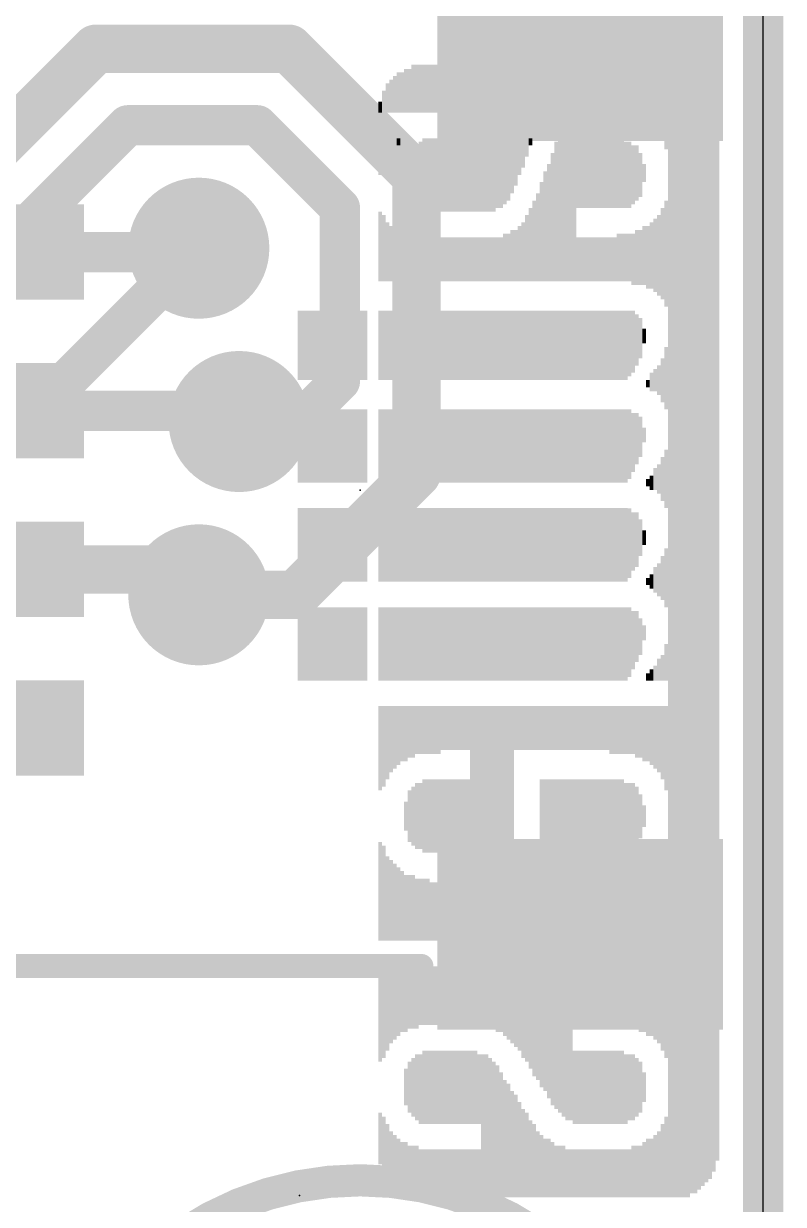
# Model space of a CAD drawing. Extents: x -0.1 to 25.5, y -0.1 to 17.9.
# Drawn here: x 20.74 to 25.53, y 4.39 to 11.83 of the extents above; entities that cross this region are included whole.
import ezdxf

# ---------------------------------------------------------------- set-up
doc = ezdxf.new("R2010")
doc.units = 0
for name, color, linetype in [('1', 12, 'CONTINUOUS'), ('16', 5, 'CONTINUOUS'), ('18', 110, 'CONTINUOUS'), ('20', 53, 'CONTINUOUS'), ('21', 40, 'CONTINUOUS'), ('22', 6, 'CONTINUOUS'), ('23', 40, 'CONTINUOUS'), ('24', 6, 'CONTINUOUS')]:
    doc.layers.add(name, color=color, linetype=linetype)

# ---------------------------------------------------------------- blocks, each defined once
blk = doc.blocks.new('RECT')
blk.add_solid([(-0.5, -0.5), (0.5, -0.5), (-0.5, 0.5), (0.5, 0.5)])
blk = doc.blocks.new('ROUNDV')
at = {"const_width": 0.5}
blk.add_lwpolyline([(0, -0.25, 1), (0, 0.25, 1), (0, -0.25)], format="xyb", dxfattribs=at)

msp = doc.modelspace()

# ---------------------------------------------------------------- linework, layer by layer
at = {"layer": '1'}
for points, const_width in [([(25.4, 17.78), (25.4, 0)], 0.254), ([(20.346, 10.39), (21.82, 10.39)], 0.254), ([(21.82, 10.39), (21.844, 10.414)], 0.254), ([(20.346, 9.39), (22.0298, 9.39)], 0.254), ([(22.0298, 9.39), (22.098, 9.3218)], 0.254), ([(21.6836, 8.39), (20.346, 8.39)], 0.3048), ([(21.844, 8.2296), (21.6836, 8.39)], 0.3048)]:
    msp.add_lwpolyline(points, dxfattribs=dict(at, const_width=const_width))
for points, const_width in [([(21.7751, 10.4349, 1), (21.8649, 10.3451)], 0.127), ([(21.8889, 10.3691, 1), (21.7991, 10.4589)], 0.127), ([(21.82, 10.3265, 1), (21.82, 10.4535)], 0.127), ([(22.0747, 9.4349, 1), (21.9849, 9.3451)], 0.127), ([(22.0298, 9.3265, 1), (22.0298, 9.4535)], 0.127), ([(22.0531, 9.2769, 1), (22.1429, 9.3667)], 0.127), ([(21.7375, 8.4439, 1), (21.6297, 8.3361)], 0.1524), ([(21.6836, 8.3138, 1), (21.6836, 8.4662)], 0.1524), ([(21.7901, 8.1757, 1), (21.8979, 8.2835)], 0.1524)]:
    msp.add_lwpolyline(points, format="xyb", dxfattribs=dict(at, const_width=const_width))
at = {"layer": '16'}
for points, const_width in [([(25.4, 17.78), (25.4, 0)], 0.254), ([(20.0405, 10.5156), (21.1962, 11.6713)], 0.3048), ([(21.1962, 11.6713), (22.4122, 11.6713)], 0.3048), ([(22.4122, 11.6713), (23.2156, 10.8679)], 0.3048), ([(20.2404, 10.033), (21.3961, 11.1887)], 0.254), ([(22.2123, 11.1887), (21.3961, 11.1887)], 0.254), ([(22.733, 10.668), (22.2123, 11.1887)], 0.254), ([(23.2156, 10.8679), (23.2156, 8.9916)], 0.3048), ([(22.733, 9.5758), (22.733, 10.668)], 0.254), ([(21.844, 10.414), (20.955, 9.525)], 0.254), ([(22.733, 9.5758), (22.479, 9.3218)], 0.254), ([(20.955, 9.525), (10.0965, 9.525)], 0.254), ([(22.098, 9.3218), (22.479, 9.3218)], 0.254), ([(23.2156, 8.9916), (22.4536, 8.2296)], 0.3048), ([(22.4536, 8.2296), (21.844, 8.2296)], 0.3048)]:
    msp.add_lwpolyline(points, dxfattribs=dict(at, const_width=const_width))
for points, const_width in [([(21.1962, 11.7475, 1), (21.1962, 11.5951)], 0.1524), ([(21.2501, 11.6174, 1), (21.1423, 11.7252)], 0.1524), ([(22.4661, 11.7252, 1), (22.3583, 11.6174)], 0.1524), ([(22.4122, 11.5951, 1), (22.4122, 11.7475)], 0.1524), ([(21.3961, 11.2522, 1), (21.3961, 11.1252)], 0.127), ([(21.441, 11.1438, 1), (21.3512, 11.2336)], 0.127), ([(22.2572, 11.2336, 1), (22.1674, 11.1438)], 0.127), ([(22.2123, 11.1252, 1), (22.2123, 11.2522)], 0.127), ([(23.2918, 10.8679, 1), (23.1394, 10.8679)], 0.1524), ([(23.1617, 10.814, 1), (23.2695, 10.9218)], 0.1524), ([(22.7965, 10.668, 1), (22.6695, 10.668)], 0.127), ([(22.6881, 10.6231, 1), (22.7779, 10.7129)], 0.127), ([(21.8889, 10.3691, 1), (21.7991, 10.4589)], 0.127), ([(22.7779, 9.5309, 1), (22.6881, 9.6207)], 0.127), ([(20.9101, 9.5699, 1), (20.9999, 9.4801)], 0.127), ([(20.955, 9.4615, 1), (20.955, 9.5885)], 0.127), ([(22.6695, 9.5758, 1), (22.7965, 9.5758)], 0.127), ([(22.098, 9.3853, 1), (22.098, 9.2583)], 0.127), ([(22.4341, 9.3667, 1), (22.5239, 9.2769)], 0.127), ([(22.479, 9.2583, 1), (22.479, 9.3853)], 0.127), ([(23.2695, 8.9377, 1), (23.1617, 9.0455)], 0.1524), ([(23.1394, 8.9916, 1), (23.2918, 8.9916)], 0.1524), ([(21.844, 8.3058, 1), (21.844, 8.1534)], 0.1524), ([(22.3997, 8.2835, 1), (22.5075, 8.1757)], 0.1524), ([(22.4536, 8.1534, 1), (22.4536, 8.3058)], 0.1524)]:
    msp.add_lwpolyline(points, format="xyb", dxfattribs=dict(at, const_width=const_width))
at = {"layer": '20'}
msp.add_line((25.4, 2.54), (25.4, 15.24), dxfattribs=at)
at = {"layer": '21', "const_width": 0.1524}
for points in [[(24.946, 6.79), (24.946, 10.99)], [(23.246, 5.89), (20.646, 5.89)]]:
    msp.add_lwpolyline(points, dxfattribs=at)
at = {"layer": '21'}
for points, const_width in [([(24.9841, 10.99, 1), (24.9079, 10.99)], 0.0762), ([(24.9079, 6.79, 1), (24.9841, 6.79)], 0.0762), ([(23.246, 5.8519, 1), (23.246, 5.9281)], 0.0762), ([(22.86, 0.54, 1), (22.86, 4.54, 1), (22.86, 0.54)], 0.2032)]:
    msp.add_lwpolyline(points, format="xyb", dxfattribs=dict(at, const_width=const_width))
at = {"layer": '23'}
msp.add_point((22.86, 8.89), dxfattribs=at)
at = {"layer": '24'}
msp.add_point((22.479, 4.445), dxfattribs=at)

# ---------------------------------------------------------------- block references
at = {"layer": '1', "rotation": 180}
for p, xscale, yscale in [((24.246, 11.69), 1.8, 1.2), ((20.346, 10.39), 1.55, 0.6), ((20.346, 9.39), 1.55, 0.6), ((20.346, 8.39), 1.55, 0.6), ((20.346, 7.39), 1.55, 0.6), ((24.246, 6.09), 1.8, 1.2)]:
    msp.add_blockref('RECT', p, dxfattribs=dict(at, xscale=xscale, yscale=yscale))
at = {"layer": '18', "xscale": 0.889, "yscale": 0.889}
for p in [(21.844, 10.414), (21.844, 10.414), (22.098, 9.3218), (22.098, 9.3218), (21.844, 8.2296), (21.844, 8.2296)]:
    msp.add_blockref('ROUNDV', p, dxfattribs=at)
at = {"layer": '22', "rotation": 90}
for p, xscale, yscale in [((23.1487, 11.4059), 0.2769, 0.0231), ((23.1718, 11.4059), 0.2769, 0.0231), ((23.1949, 11.4186), 0.3023, 0.0231), ((23.218, 11.4186), 0.3023, 0.0231), ((23.241, 11.4186), 0.3023, 0.0229), ((23.264, 11.4186), 0.3023, 0.0231), ((23.2871, 11.4186), 0.3023, 0.0231), ((23.3102, 11.4186), 0.3023, 0.0231), ((23.3333, 11.4186), 0.3023, 0.0231), ((23.3564, 11.4186), 0.3023, 0.0231), ((23.3796, 11.4186), 0.3023, 0.0231), ((23.4027, 11.4186), 0.3023, 0.0231), ((23.4258, 11.4186), 0.3023, 0.0231), ((23.4489, 11.4186), 0.3023, 0.0231), ((23.472, 11.4186), 0.3023, 0.0231), ((23.495, 11.4186), 0.3023, 0.0229), ((23.518, 11.4186), 0.3023, 0.0231), ((23.5411, 11.4186), 0.3023, 0.0231), ((23.5642, 11.4186), 0.3023, 0.0231), ((23.5873, 11.4186), 0.3023, 0.0231), ((23.6104, 11.4186), 0.3023, 0.0231), ((23.6336, 11.4186), 0.3023, 0.0231), ((23.6567, 11.4186), 0.3023, 0.0231), ((23.6798, 11.4186), 0.3023, 0.0231), ((23.7029, 11.4186), 0.3023, 0.0231), ((23.726, 11.4186), 0.3023, 0.0231), ((23.749, 11.4186), 0.3023, 0.0229), ((23.772, 11.4186), 0.3023, 0.0231), ((23.7951, 11.4186), 0.3023, 0.0231), ((23.8182, 11.4186), 0.3023, 0.0231), ((23.8413, 11.4186), 0.3023, 0.0231), ((23.8644, 11.4186), 0.3023, 0.0231), ((23.8876, 11.4186), 0.3023, 0.0231), ((23.9107, 11.4186), 0.3023, 0.0231), ((23.9338, 11.4186), 0.3023, 0.0231), ((23.9569, 11.4186), 0.3023, 0.0231), ((23.98, 11.4186), 0.3023, 0.0231), ((24.003, 11.4186), 0.3023, 0.0229), ((24.026, 11.4186), 0.3023, 0.0231), ((24.0491, 11.4186), 0.3023, 0.0231), ((24.0722, 11.4186), 0.3023, 0.0231), ((24.0953, 11.4186), 0.3023, 0.0231), ((24.1184, 11.4186), 0.3023, 0.0231), ((24.1416, 11.4186), 0.3023, 0.0231), ((24.1647, 11.4186), 0.3023, 0.0231), ((24.1878, 11.4186), 0.3023, 0.0231), ((24.2109, 11.4186), 0.3023, 0.0231), ((24.234, 11.4186), 0.3023, 0.0231), ((24.257, 11.4186), 0.3023, 0.0229), ((24.28, 11.4186), 0.3023, 0.0231), ((24.3031, 11.4186), 0.3023, 0.0231), ((24.3262, 11.4186), 0.3023, 0.0231), ((24.3493, 11.4186), 0.3023, 0.0231), ((24.3724, 11.4186), 0.3023, 0.0231), ((24.3956, 11.4186), 0.3023, 0.0231), ((24.4187, 11.4186), 0.3023, 0.0231), ((24.4418, 11.4186), 0.3023, 0.0231), ((24.4649, 11.4186), 0.3023, 0.0231), ((24.488, 11.4186), 0.3023, 0.0231), ((24.511, 11.4186), 0.3023, 0.0229), ((24.534, 11.4186), 0.3023, 0.0231), ((24.5571, 11.4071), 0.3251, 0.0231), ((24.5802, 11.4071), 0.3251, 0.0231), ((24.6033, 11.4071), 0.3251, 0.0231), ((24.6264, 11.3957), 0.348, 0.0231), ((24.6496, 11.3957), 0.348, 0.0231), ((24.6727, 11.3843), 0.3708, 0.0231), ((24.6958, 11.3843), 0.3708, 0.0231), ((24.7189, 11.3728), 0.3937, 0.0231), ((24.742, 11.35), 0.4394, 0.0231), ((24.765, 11.3386), 0.4623, 0.0229), ((24.788, 11.303), 0.5334, 0.0231), ((24.8111, 8.81), 5.5194, 0.0231), ((24.8342, 8.81), 5.5194, 0.0231), ((24.8573, 8.81), 5.5194, 0.0231), ((24.8804, 8.81), 5.5194, 0.0231), ((24.9036, 8.81), 5.5194, 0.0231), ((24.9267, 8.7973), 5.494, 0.0231), ((24.9498, 8.7973), 5.494, 0.0231), ((23.0562, 11.3716), 0.2083, 0.0231), ((23.0793, 11.383), 0.2311, 0.0231), ((23.1024, 11.3944), 0.254, 0.0231), ((23.1256, 11.3944), 0.254, 0.0231), ((24.9729, 8.7859), 5.4712, 0.0231), ((24.996, 8.7859), 5.4712, 0.0231), ((25.019, 8.7744), 5.4483, 0.0229), ((25.042, 8.763), 5.4254, 0.0231), ((23.01, 11.3373), 0.1397, 0.0231), ((23.0331, 11.3602), 0.1854, 0.0231), ((25.0651, 8.7516), 5.4026, 0.0231), ((25.0882, 8.7287), 5.3569, 0.0231), ((22.987, 11.303), 0.0711, 0.0229), ((25.1113, 8.6944), 5.2883, 0.0231), ((22.987, 10.9919), 0.2311, 0.0229), ((23.01, 11.0033), 0.2083, 0.0231), ((23.0331, 11.0261), 0.1626, 0.0231), ((23.0562, 11.049), 0.1168, 0.0231), ((23.0793, 11.0604), 0.094, 0.0231), ((23.1024, 11.0846), 0.0457, 0.0231), ((23.264, 10.8763), 0.4623, 0.0231), ((23.2871, 10.8763), 0.4623, 0.0231), ((23.3102, 10.8763), 0.4623, 0.0231), ((23.3333, 10.8763), 0.4623, 0.0231), ((23.3564, 10.8763), 0.4623, 0.0231), ((23.3796, 10.8763), 0.4623, 0.0231), ((23.4027, 10.8763), 0.4623, 0.0231), ((23.4258, 10.8763), 0.4623, 0.0231), ((23.4489, 10.8763), 0.4623, 0.0231), ((23.472, 10.8763), 0.4623, 0.0231), ((23.495, 10.8763), 0.4623, 0.0229), ((23.518, 10.8763), 0.4623, 0.0231), ((23.5411, 10.8763), 0.4623, 0.0231), ((23.5642, 10.8763), 0.4623, 0.0231), ((23.5873, 10.8763), 0.4623, 0.0231), ((23.6104, 10.8763), 0.4623, 0.0231), ((23.6336, 10.8763), 0.4623, 0.0231), ((23.6567, 10.8763), 0.4623, 0.0231), ((23.6798, 10.8763), 0.4623, 0.0231), ((23.7029, 10.8763), 0.4623, 0.0231), ((23.726, 10.8877), 0.4394, 0.0231), ((23.749, 10.8877), 0.4394, 0.0229), ((23.772, 10.8991), 0.4166, 0.0231), ((23.7951, 10.9106), 0.3937, 0.0231), ((23.8182, 10.9334), 0.348, 0.0231), ((23.8413, 10.9576), 0.2997, 0.0231), ((23.8644, 10.9919), 0.2311, 0.0231), ((23.8876, 11.0147), 0.1854, 0.0231), ((23.9107, 11.049), 0.1168, 0.0231), ((23.9338, 11.0846), 0.0457, 0.0231), ((24.1184, 10.6566), 0.9017, 0.0231), ((24.1416, 10.6566), 0.9017, 0.0231), ((24.1647, 10.6566), 0.9017, 0.0231), ((24.1878, 10.6566), 0.9017, 0.0231), ((24.2109, 10.6566), 0.9017, 0.0231), ((24.234, 10.8877), 0.4394, 0.0231), ((24.257, 10.8877), 0.4394, 0.0229), ((24.28, 10.8877), 0.4394, 0.0231), ((24.3031, 10.8877), 0.4394, 0.0231), ((24.3262, 10.8877), 0.4394, 0.0231), ((24.3493, 10.8877), 0.4394, 0.0231), ((24.3724, 10.8877), 0.4394, 0.0231), ((24.3956, 10.8877), 0.4394, 0.0231), ((24.4187, 10.8877), 0.4394, 0.0231), ((24.4418, 10.8877), 0.4394, 0.0231), ((24.4649, 10.8877), 0.4394, 0.0231), ((24.488, 10.8877), 0.4394, 0.0231), ((24.511, 10.8877), 0.4394, 0.0229), ((23.1949, 10.8407), 0.3454, 0.0231), ((23.218, 10.8649), 0.3937, 0.0231), ((23.241, 10.8649), 0.4394, 0.0229), ((24.0722, 10.6096), 0.8077, 0.0231), ((24.0953, 10.6451), 0.8788, 0.0231), ((24.534, 10.8763), 0.4166, 0.0231), ((24.5571, 10.8763), 0.4166, 0.0231), ((24.5802, 10.8763), 0.3708, 0.0231), ((24.6033, 10.8877), 0.348, 0.0231), ((24.6264, 10.875), 0.2769, 0.0231), ((23.1718, 10.8293), 0.2769, 0.0231), ((24.0491, 10.5753), 0.7391, 0.0231), ((24.6496, 10.8877), 0.1143, 0.0231), ((23.1487, 10.8179), 0.1168, 0.0231), ((24.026, 10.5524), 0.6934, 0.0231), ((24.003, 10.5181), 0.6248, 0.0229), ((23.98, 10.4826), 0.5537, 0.0231), ((22.987, 10.4254), 0.4394, 0.0229), ((23.9338, 10.4369), 0.4623, 0.0231), ((23.9569, 10.4597), 0.508, 0.0231), ((24.765, 10.3797), 0.5766, 0.0229), ((24.788, 10.3797), 0.668, 0.0231), ((23.01, 10.414), 0.4166, 0.0231), ((23.0331, 10.3911), 0.3708, 0.0231), ((23.8876, 10.3911), 0.3708, 0.0231), ((23.9107, 10.414), 0.4166, 0.0231), ((24.6958, 10.3683), 0.4166, 0.0231), ((24.7189, 10.3683), 0.4623, 0.0231), ((24.742, 10.3683), 0.508, 0.0231), ((23.0562, 10.3797), 0.348, 0.0231), ((23.0793, 10.367), 0.3226, 0.0231), ((23.1024, 10.3556), 0.2997, 0.0231), ((23.1256, 10.3556), 0.2997, 0.0231), ((23.772, 10.3556), 0.2997, 0.0231), ((23.7951, 10.3556), 0.2997, 0.0231), ((23.8182, 10.367), 0.3226, 0.0231), ((23.8413, 10.367), 0.3226, 0.0231), ((23.8644, 10.3797), 0.348, 0.0231), ((24.488, 10.3556), 0.2997, 0.0231), ((24.511, 10.3556), 0.2997, 0.0229), ((24.534, 10.3556), 0.2997, 0.0231), ((24.5571, 10.3556), 0.2997, 0.0231), ((24.5802, 10.3442), 0.3226, 0.0231), ((24.6033, 10.3556), 0.3454, 0.0231), ((24.6264, 10.3556), 0.3454, 0.0231), ((24.6496, 10.3683), 0.3708, 0.0231), ((24.6727, 10.3568), 0.3937, 0.0231), ((23.1487, 10.3442), 0.2769, 0.0231), ((23.1718, 10.3442), 0.2769, 0.0231), ((23.1949, 10.3442), 0.2769, 0.0231), ((23.218, 10.3442), 0.2769, 0.0231), ((23.241, 10.3442), 0.2769, 0.0229), ((23.264, 10.3442), 0.2769, 0.0231), ((23.2871, 10.3442), 0.2769, 0.0231), ((23.3102, 10.3442), 0.2769, 0.0231), ((23.3333, 10.3442), 0.2769, 0.0231), ((23.3564, 10.3442), 0.2769, 0.0231), ((23.3796, 10.3442), 0.2769, 0.0231), ((23.4027, 10.3442), 0.2769, 0.0231), ((23.4258, 10.3442), 0.2769, 0.0231), ((23.4489, 10.3442), 0.2769, 0.0231), ((23.472, 10.3442), 0.2769, 0.0231), ((23.495, 10.3442), 0.2769, 0.0229), ((23.518, 10.3442), 0.2769, 0.0231), ((23.5411, 10.3442), 0.2769, 0.0231), ((23.5642, 10.3442), 0.2769, 0.0231), ((23.5873, 10.3442), 0.2769, 0.0231), ((23.6104, 10.3442), 0.2769, 0.0231), ((23.6336, 10.3442), 0.2769, 0.0231), ((23.6567, 10.3442), 0.2769, 0.0231), ((23.6798, 10.3442), 0.2769, 0.0231), ((23.7029, 10.3442), 0.2769, 0.0231), ((23.726, 10.3442), 0.2769, 0.0231), ((23.749, 10.3442), 0.2769, 0.0229), ((24.234, 10.3442), 0.2769, 0.0231), ((24.257, 10.3442), 0.2769, 0.0229), ((24.28, 10.3442), 0.2769, 0.0231), ((24.3031, 10.3442), 0.2769, 0.0231), ((24.3262, 10.3442), 0.2769, 0.0231), ((24.3493, 10.3442), 0.2769, 0.0231), ((24.3724, 10.3442), 0.2769, 0.0231), ((24.3956, 10.3442), 0.2769, 0.0231), ((24.4187, 10.3442), 0.2769, 0.0231), ((24.4418, 10.3442), 0.2769, 0.0231), ((24.4649, 10.3442), 0.2769, 0.0231), ((22.479, 9.8019), 0.4369, 0.0229), ((22.502, 9.8019), 0.4369, 0.0231), ((22.5251, 9.8019), 0.4369, 0.0231), ((22.5482, 9.8019), 0.4369, 0.0231), ((22.5713, 9.8019), 0.4369, 0.0231), ((22.5944, 9.8019), 0.4369, 0.0231), ((22.6176, 9.8019), 0.4369, 0.0231), ((22.6407, 9.8019), 0.4369, 0.0231), ((22.6638, 9.8019), 0.4369, 0.0231), ((22.6869, 9.8019), 0.4369, 0.0231), ((22.71, 9.8019), 0.4369, 0.0231), ((22.733, 9.8019), 0.4369, 0.0229), ((22.756, 9.8019), 0.4369, 0.0231), ((22.7791, 9.8019), 0.4369, 0.0231), ((22.8022, 9.8019), 0.4369, 0.0231), ((22.8253, 9.8019), 0.4369, 0.0231), ((22.8484, 9.8019), 0.4369, 0.0231), ((22.8716, 9.8019), 0.4369, 0.0231), ((22.8947, 9.8019), 0.4369, 0.0231), ((22.987, 9.8019), 0.4369, 0.0229), ((23.01, 9.8019), 0.4369, 0.0231), ((23.0331, 9.8019), 0.4369, 0.0231), ((23.0562, 9.8019), 0.4369, 0.0231), ((23.0793, 9.8019), 0.4369, 0.0231), ((23.1024, 9.8019), 0.4369, 0.0231), ((23.1256, 9.8019), 0.4369, 0.0231), ((23.1487, 9.8019), 0.4369, 0.0231), ((23.1718, 9.8019), 0.4369, 0.0231), ((23.1949, 9.8019), 0.4369, 0.0231), ((23.218, 9.8019), 0.4369, 0.0231), ((23.241, 9.8019), 0.4369, 0.0229), ((23.264, 9.8019), 0.4369, 0.0231), ((23.2871, 9.8019), 0.4369, 0.0231), ((23.3102, 9.8019), 0.4369, 0.0231), ((23.3333, 9.8019), 0.4369, 0.0231), ((23.3564, 9.8019), 0.4369, 0.0231), ((23.3796, 9.8019), 0.4369, 0.0231), ((23.4027, 9.8019), 0.4369, 0.0231), ((23.4258, 9.8019), 0.4369, 0.0231), ((23.4489, 9.8019), 0.4369, 0.0231), ((23.472, 9.8019), 0.4369, 0.0231), ((23.495, 9.8019), 0.4369, 0.0229), ((23.518, 9.8019), 0.4369, 0.0231), ((23.5411, 9.8019), 0.4369, 0.0231), ((23.5642, 9.8019), 0.4369, 0.0231), ((23.5873, 9.8019), 0.4369, 0.0231), ((23.6104, 9.8019), 0.4369, 0.0231), ((23.6336, 9.8019), 0.4369, 0.0231), ((23.6567, 9.8019), 0.4369, 0.0231), ((23.6798, 9.8019), 0.4369, 0.0231), ((23.7029, 9.8019), 0.4369, 0.0231), ((23.726, 9.8019), 0.4369, 0.0231), ((23.749, 9.8019), 0.4369, 0.0229), ((23.772, 9.8019), 0.4369, 0.0231), ((23.7951, 9.8019), 0.4369, 0.0231), ((23.8182, 9.8019), 0.4369, 0.0231), ((23.8413, 9.8019), 0.4369, 0.0231), ((23.8644, 9.8019), 0.4369, 0.0231), ((23.8876, 9.8019), 0.4369, 0.0231), ((23.9107, 9.8019), 0.4369, 0.0231), ((23.9338, 9.8019), 0.4369, 0.0231), ((23.9569, 9.8019), 0.4369, 0.0231), ((23.98, 9.8019), 0.4369, 0.0231), ((24.003, 9.8019), 0.4369, 0.0229), ((24.026, 9.8019), 0.4369, 0.0231), ((24.0491, 9.8019), 0.4369, 0.0231), ((24.0722, 9.8019), 0.4369, 0.0231), ((24.0953, 9.8019), 0.4369, 0.0231), ((24.1184, 9.8019), 0.4369, 0.0231), ((24.1416, 9.8019), 0.4369, 0.0231), ((24.1647, 9.8019), 0.4369, 0.0231), ((24.1878, 9.8019), 0.4369, 0.0231), ((24.2109, 9.8019), 0.4369, 0.0231), ((24.234, 9.8019), 0.4369, 0.0231), ((24.257, 9.8019), 0.4369, 0.0229), ((24.28, 9.8019), 0.4369, 0.0231), ((24.3031, 9.8019), 0.4369, 0.0231), ((24.3262, 9.8019), 0.4369, 0.0231), ((24.3493, 9.8019), 0.4369, 0.0231), ((24.3724, 9.8019), 0.4369, 0.0231), ((24.3956, 9.8019), 0.4369, 0.0231), ((24.4187, 9.8019), 0.4369, 0.0231), ((24.4418, 9.8019), 0.4369, 0.0231), ((24.4649, 9.8019), 0.4369, 0.0231), ((24.488, 9.8019), 0.4369, 0.0231), ((24.511, 9.8019), 0.4369, 0.0229), ((24.534, 9.8019), 0.4369, 0.0231), ((24.5571, 9.8133), 0.414, 0.0231), ((24.5802, 9.8247), 0.3912, 0.0231), ((24.6033, 9.8361), 0.3226, 0.0231), ((24.6264, 9.8476), 0.254, 0.0231), ((24.6496, 9.8603), 0.0914, 0.0231), ((24.788, 9.5949), 0.3937, 0.0231), ((24.742, 9.5822), 0.1854, 0.0231), ((24.765, 9.5822), 0.2769, 0.0229), ((24.6958, 9.5707), 0.1168, 0.0231), ((24.7189, 9.5822), 0.1397, 0.0231), ((24.6727, 9.5606), 0.0457, 0.0231), ((22.479, 9.1669), 0.4623, 0.0229), ((22.502, 9.1669), 0.4623, 0.0231), ((22.5251, 9.1669), 0.4623, 0.0231), ((22.5482, 9.1669), 0.4623, 0.0231), ((22.5713, 9.1669), 0.4623, 0.0231), ((22.5944, 9.1669), 0.4623, 0.0231), ((22.6176, 9.1669), 0.4623, 0.0231), ((22.6407, 9.1669), 0.4623, 0.0231), ((22.6638, 9.1669), 0.4623, 0.0231), ((22.6869, 9.1669), 0.4623, 0.0231), ((22.71, 9.1669), 0.4623, 0.0231), ((22.733, 9.1669), 0.4623, 0.0229), ((22.756, 9.1669), 0.4623, 0.0231), ((22.7791, 9.1669), 0.4623, 0.0231), ((22.8022, 9.1669), 0.4623, 0.0231), ((22.8253, 9.1669), 0.4623, 0.0231), ((22.8484, 9.1669), 0.4623, 0.0231), ((22.8716, 9.1669), 0.4623, 0.0231), ((22.8947, 9.1669), 0.4623, 0.0231), ((22.987, 9.1669), 0.4623, 0.0229), ((23.01, 9.1669), 0.4623, 0.0231), ((23.0331, 9.1669), 0.4623, 0.0231), ((23.0562, 9.1669), 0.4623, 0.0231), ((23.0793, 9.1669), 0.4623, 0.0231), ((23.1024, 9.1669), 0.4623, 0.0231), ((23.1256, 9.1669), 0.4623, 0.0231), ((23.1487, 9.1669), 0.4623, 0.0231), ((23.1718, 9.1669), 0.4623, 0.0231), ((23.1949, 9.1669), 0.4623, 0.0231), ((23.218, 9.1669), 0.4623, 0.0231), ((23.241, 9.1669), 0.4623, 0.0229), ((23.264, 9.1669), 0.4623, 0.0231), ((23.2871, 9.1669), 0.4623, 0.0231), ((23.3102, 9.1669), 0.4623, 0.0231), ((23.3333, 9.1669), 0.4623, 0.0231), ((23.3564, 9.1669), 0.4623, 0.0231), ((23.3796, 9.1669), 0.4623, 0.0231), ((23.4027, 9.1669), 0.4623, 0.0231), ((23.4258, 9.1669), 0.4623, 0.0231), ((23.4489, 9.1669), 0.4623, 0.0231), ((23.472, 9.1669), 0.4623, 0.0231), ((23.495, 9.1669), 0.4623, 0.0229), ((23.518, 9.1669), 0.4623, 0.0231), ((23.5411, 9.1669), 0.4623, 0.0231), ((23.5642, 9.1669), 0.4623, 0.0231), ((23.5873, 9.1669), 0.4623, 0.0231), ((23.6104, 9.1669), 0.4623, 0.0231), ((23.6336, 9.1669), 0.4623, 0.0231), ((23.6567, 9.1669), 0.4623, 0.0231), ((23.6798, 9.1669), 0.4623, 0.0231), ((23.7029, 9.1669), 0.4623, 0.0231), ((23.726, 9.1669), 0.4623, 0.0231), ((23.749, 9.1669), 0.4623, 0.0229), ((23.772, 9.1669), 0.4623, 0.0231), ((23.7951, 9.1669), 0.4623, 0.0231), ((23.8182, 9.1669), 0.4623, 0.0231), ((23.8413, 9.1669), 0.4623, 0.0231), ((23.8644, 9.1669), 0.4623, 0.0231), ((23.8876, 9.1669), 0.4623, 0.0231), ((23.9107, 9.1669), 0.4623, 0.0231), ((23.9338, 9.1669), 0.4623, 0.0231), ((23.9569, 9.1669), 0.4623, 0.0231), ((23.98, 9.1669), 0.4623, 0.0231), ((24.003, 9.1669), 0.4623, 0.0229), ((24.026, 9.1669), 0.4623, 0.0231), ((24.0491, 9.1669), 0.4623, 0.0231), ((24.0722, 9.1669), 0.4623, 0.0231), ((24.0953, 9.1669), 0.4623, 0.0231), ((24.1184, 9.1669), 0.4623, 0.0231), ((24.1416, 9.1669), 0.4623, 0.0231), ((24.1647, 9.1669), 0.4623, 0.0231), ((24.1878, 9.1669), 0.4623, 0.0231), ((24.2109, 9.1669), 0.4623, 0.0231), ((24.234, 9.1669), 0.4623, 0.0231), ((24.257, 9.1669), 0.4623, 0.0229), ((24.28, 9.1669), 0.4623, 0.0231), ((24.3031, 9.1669), 0.4623, 0.0231), ((24.3262, 9.1669), 0.4623, 0.0231), ((24.3493, 9.1669), 0.4623, 0.0231), ((24.3724, 9.1669), 0.4623, 0.0231), ((24.3956, 9.1669), 0.4623, 0.0231), ((24.4187, 9.1669), 0.4623, 0.0231), ((24.4418, 9.1669), 0.4623, 0.0231), ((24.4649, 9.1669), 0.4623, 0.0231), ((24.488, 9.1669), 0.4623, 0.0231), ((24.511, 9.1669), 0.4623, 0.0229), ((24.534, 9.1669), 0.4623, 0.0231), ((24.5571, 9.1783), 0.4394, 0.0231), ((24.5802, 9.1897), 0.3708, 0.0231), ((24.6033, 9.2139), 0.3226, 0.0231), ((24.6264, 9.2253), 0.254, 0.0231), ((24.6496, 9.2367), 0.094, 0.0231), ((24.765, 8.9599), 0.2769, 0.0229), ((24.788, 8.9599), 0.3683, 0.0231), ((24.7189, 8.9599), 0.1397, 0.0231), ((24.742, 8.9599), 0.1854, 0.0231), ((24.6727, 8.9357), 0.0457, 0.0231), ((24.6958, 8.9357), 0.0914, 0.0231), ((22.479, 8.5446), 0.4623, 0.0229), ((22.502, 8.5446), 0.4623, 0.0231), ((22.5251, 8.5446), 0.4623, 0.0231), ((22.5482, 8.5446), 0.4623, 0.0231), ((22.5713, 8.5446), 0.4623, 0.0231), ((22.5944, 8.5446), 0.4623, 0.0231), ((22.6176, 8.5446), 0.4623, 0.0231), ((22.6407, 8.5446), 0.4623, 0.0231), ((22.6638, 8.5446), 0.4623, 0.0231), ((22.6869, 8.5446), 0.4623, 0.0231), ((22.71, 8.5446), 0.4623, 0.0231), ((22.733, 8.5446), 0.4623, 0.0229), ((22.756, 8.5446), 0.4623, 0.0231), ((22.7791, 8.5446), 0.4623, 0.0231), ((22.8022, 8.5446), 0.4623, 0.0231), ((22.8253, 8.5446), 0.4623, 0.0231), ((22.8484, 8.5446), 0.4623, 0.0231), ((22.8716, 8.5446), 0.4623, 0.0231), ((22.8947, 8.5446), 0.4623, 0.0231), ((22.987, 8.5446), 0.4623, 0.0229), ((23.01, 8.5446), 0.4623, 0.0231), ((23.0331, 8.5446), 0.4623, 0.0231), ((23.0562, 8.5446), 0.4623, 0.0231), ((23.0793, 8.5446), 0.4623, 0.0231), ((23.1024, 8.5446), 0.4623, 0.0231), ((23.1256, 8.5446), 0.4623, 0.0231), ((23.1487, 8.5446), 0.4623, 0.0231), ((23.1718, 8.5446), 0.4623, 0.0231), ((23.1949, 8.5446), 0.4623, 0.0231), ((23.218, 8.5446), 0.4623, 0.0231), ((23.241, 8.5446), 0.4623, 0.0229), ((23.264, 8.5446), 0.4623, 0.0231), ((23.2871, 8.5446), 0.4623, 0.0231), ((23.3102, 8.5446), 0.4623, 0.0231), ((23.3333, 8.5446), 0.4623, 0.0231), ((23.3564, 8.5446), 0.4623, 0.0231), ((23.3796, 8.5446), 0.4623, 0.0231), ((23.4027, 8.5446), 0.4623, 0.0231), ((23.4258, 8.5446), 0.4623, 0.0231), ((23.4489, 8.5446), 0.4623, 0.0231), ((23.472, 8.5446), 0.4623, 0.0231), ((23.495, 8.5446), 0.4623, 0.0229), ((23.518, 8.5446), 0.4623, 0.0231), ((23.5411, 8.5446), 0.4623, 0.0231), ((23.5642, 8.5446), 0.4623, 0.0231), ((23.5873, 8.5446), 0.4623, 0.0231), ((23.6104, 8.5446), 0.4623, 0.0231), ((23.6336, 8.5446), 0.4623, 0.0231), ((23.6567, 8.5446), 0.4623, 0.0231), ((23.6798, 8.5446), 0.4623, 0.0231), ((23.7029, 8.5446), 0.4623, 0.0231), ((23.726, 8.5446), 0.4623, 0.0231), ((23.749, 8.5446), 0.4623, 0.0229), ((23.772, 8.5446), 0.4623, 0.0231), ((23.7951, 8.5446), 0.4623, 0.0231), ((23.8182, 8.5446), 0.4623, 0.0231), ((23.8413, 8.5446), 0.4623, 0.0231), ((23.8644, 8.5446), 0.4623, 0.0231), ((23.8876, 8.5446), 0.4623, 0.0231), ((23.9107, 8.5446), 0.4623, 0.0231), ((23.9338, 8.5446), 0.4623, 0.0231), ((23.9569, 8.5446), 0.4623, 0.0231), ((23.98, 8.5446), 0.4623, 0.0231), ((24.003, 8.5446), 0.4623, 0.0229), ((24.026, 8.5446), 0.4623, 0.0231), ((24.0491, 8.5446), 0.4623, 0.0231), ((24.0722, 8.5446), 0.4623, 0.0231), ((24.0953, 8.5446), 0.4623, 0.0231), ((24.1184, 8.5446), 0.4623, 0.0231), ((24.1416, 8.5446), 0.4623, 0.0231), ((24.1647, 8.5446), 0.4623, 0.0231), ((24.1878, 8.5446), 0.4623, 0.0231), ((24.2109, 8.5446), 0.4623, 0.0231), ((24.234, 8.5446), 0.4623, 0.0231), ((24.257, 8.5446), 0.4623, 0.0229), ((24.28, 8.5446), 0.4623, 0.0231), ((24.3031, 8.5446), 0.4623, 0.0231), ((24.3262, 8.5446), 0.4623, 0.0231), ((24.3493, 8.5446), 0.4623, 0.0231), ((24.3724, 8.5446), 0.4623, 0.0231), ((24.3956, 8.5446), 0.4623, 0.0231), ((24.4187, 8.5446), 0.4623, 0.0231), ((24.4418, 8.5446), 0.4623, 0.0231), ((24.4649, 8.5446), 0.4623, 0.0231), ((24.488, 8.5446), 0.4623, 0.0231), ((24.511, 8.5446), 0.4623, 0.0229), ((24.534, 8.5446), 0.4623, 0.0231), ((24.5571, 8.556), 0.4394, 0.0231), ((24.5802, 8.5662), 0.3683, 0.0231), ((24.6033, 8.5776), 0.3454, 0.0231), ((24.6264, 8.589), 0.2311, 0.0231), ((24.6496, 8.5903), 0.0914, 0.0231), ((24.788, 8.3363), 0.3708, 0.0231), ((24.742, 8.3236), 0.2083, 0.0231), ((24.765, 8.335), 0.2769, 0.0229), ((24.6727, 8.3134), 0.0457, 0.0231), ((24.6958, 8.3134), 0.0914, 0.0231), ((24.7189, 8.3236), 0.1626, 0.0231), ((22.479, 7.9197), 0.4623, 0.0229), ((22.502, 7.9197), 0.4623, 0.0231), ((22.5251, 7.9197), 0.4623, 0.0231), ((22.5482, 7.9197), 0.4623, 0.0231), ((22.5713, 7.9197), 0.4623, 0.0231), ((22.5944, 7.9197), 0.4623, 0.0231), ((22.6176, 7.9197), 0.4623, 0.0231), ((22.6407, 7.9197), 0.4623, 0.0231), ((22.6638, 7.9197), 0.4623, 0.0231), ((22.6869, 7.9197), 0.4623, 0.0231), ((22.71, 7.9197), 0.4623, 0.0231), ((22.733, 7.9197), 0.4623, 0.0229), ((22.756, 7.9197), 0.4623, 0.0231), ((22.7791, 7.9197), 0.4623, 0.0231), ((22.8022, 7.9197), 0.4623, 0.0231), ((22.8253, 7.9197), 0.4623, 0.0231), ((22.8484, 7.9197), 0.4623, 0.0231), ((22.8716, 7.9197), 0.4623, 0.0231), ((22.8947, 7.9197), 0.4623, 0.0231), ((22.987, 7.9197), 0.4623, 0.0229), ((23.01, 7.9197), 0.4623, 0.0231), ((23.0331, 7.9197), 0.4623, 0.0231), ((23.0562, 7.9197), 0.4623, 0.0231), ((23.0793, 7.9197), 0.4623, 0.0231), ((23.1024, 7.9197), 0.4623, 0.0231), ((23.1256, 7.9197), 0.4623, 0.0231), ((23.1487, 7.9197), 0.4623, 0.0231), ((23.1718, 7.9197), 0.4623, 0.0231), ((23.1949, 7.9197), 0.4623, 0.0231), ((23.218, 7.9197), 0.4623, 0.0231), ((23.241, 7.9197), 0.4623, 0.0229), ((23.264, 7.9197), 0.4623, 0.0231), ((23.2871, 7.9197), 0.4623, 0.0231), ((23.3102, 7.9197), 0.4623, 0.0231), ((23.3333, 7.9197), 0.4623, 0.0231), ((23.3564, 7.9197), 0.4623, 0.0231), ((23.3796, 7.9197), 0.4623, 0.0231), ((23.4027, 7.9197), 0.4623, 0.0231), ((23.4258, 7.9197), 0.4623, 0.0231), ((23.4489, 7.9197), 0.4623, 0.0231), ((23.472, 7.9197), 0.4623, 0.0231), ((23.495, 7.9197), 0.4623, 0.0229), ((23.518, 7.9197), 0.4623, 0.0231), ((23.5411, 7.9197), 0.4623, 0.0231), ((23.5642, 7.9197), 0.4623, 0.0231), ((23.5873, 7.9197), 0.4623, 0.0231), ((23.6104, 7.9197), 0.4623, 0.0231), ((23.6336, 7.9197), 0.4623, 0.0231), ((23.6567, 7.9197), 0.4623, 0.0231), ((23.6798, 7.9197), 0.4623, 0.0231), ((23.7029, 7.9197), 0.4623, 0.0231), ((23.726, 7.9197), 0.4623, 0.0231), ((23.749, 7.9197), 0.4623, 0.0229), ((23.772, 7.9197), 0.4623, 0.0231), ((23.7951, 7.9197), 0.4623, 0.0231), ((23.8182, 7.9197), 0.4623, 0.0231), ((23.8413, 7.9197), 0.4623, 0.0231), ((23.8644, 7.9197), 0.4623, 0.0231), ((23.8876, 7.9197), 0.4623, 0.0231), ((23.9107, 7.9197), 0.4623, 0.0231), ((23.9338, 7.9197), 0.4623, 0.0231), ((23.9569, 7.9197), 0.4623, 0.0231), ((23.98, 7.9197), 0.4623, 0.0231), ((24.003, 7.9197), 0.4623, 0.0229), ((24.026, 7.9197), 0.4623, 0.0231), ((24.0491, 7.9197), 0.4623, 0.0231), ((24.0722, 7.9197), 0.4623, 0.0231), ((24.0953, 7.9197), 0.4623, 0.0231), ((24.1184, 7.9197), 0.4623, 0.0231), ((24.1416, 7.9197), 0.4623, 0.0231), ((24.1647, 7.9197), 0.4623, 0.0231), ((24.1878, 7.9197), 0.4623, 0.0231), ((24.2109, 7.9197), 0.4623, 0.0231), ((24.234, 7.9197), 0.4623, 0.0231), ((24.257, 7.9197), 0.4623, 0.0229), ((24.28, 7.9197), 0.4623, 0.0231), ((24.3031, 7.9197), 0.4623, 0.0231), ((24.3262, 7.9197), 0.4623, 0.0231), ((24.3493, 7.9197), 0.4623, 0.0231), ((24.3724, 7.9197), 0.4623, 0.0231), ((24.3956, 7.9197), 0.4623, 0.0231), ((24.4187, 7.9197), 0.4623, 0.0231), ((24.4418, 7.9197), 0.4623, 0.0231), ((24.4649, 7.9197), 0.4623, 0.0231), ((24.488, 7.9197), 0.4623, 0.0231), ((24.511, 7.9197), 0.4623, 0.0229), ((24.534, 7.9197), 0.4623, 0.0231), ((24.5571, 7.9312), 0.4394, 0.0231), ((24.5802, 7.9439), 0.3683, 0.0231), ((24.6033, 7.9667), 0.3226, 0.0231), ((24.6264, 7.9667), 0.2311, 0.0231), ((24.6496, 7.9896), 0.094, 0.0231), ((24.788, 7.8042), 0.2311, 0.0231), ((24.742, 7.7584), 0.1397, 0.0231), ((24.765, 7.7699), 0.1626, 0.0229), ((24.6958, 7.7241), 0.0711, 0.0231), ((24.7189, 7.7356), 0.094, 0.0231), ((24.6727, 7.7114), 0.0457, 0.0231), ((22.987, 7.2631), 0.5309, 0.0229), ((23.01, 7.2746), 0.508, 0.0231), ((23.0331, 7.2974), 0.4623, 0.0231), ((23.0562, 7.3203), 0.4166, 0.0231), ((23.0793, 7.3317), 0.3937, 0.0231), ((23.1024, 7.3431), 0.3708, 0.0231), ((23.1256, 7.3546), 0.348, 0.0231), ((23.1487, 7.3546), 0.348, 0.0231), ((23.1718, 7.366), 0.3251, 0.0231), ((23.1949, 7.366), 0.3251, 0.0231), ((23.218, 7.3774), 0.3023, 0.0231), ((23.241, 7.3774), 0.3023, 0.0229), ((23.264, 7.3774), 0.3023, 0.0231), ((23.2871, 7.3774), 0.3023, 0.0231), ((23.3102, 7.3774), 0.3023, 0.0231), ((23.3333, 7.3774), 0.3023, 0.0231), ((23.3564, 7.3774), 0.3023, 0.0231), ((23.3796, 7.3901), 0.2769, 0.0231), ((23.4027, 7.3901), 0.2769, 0.0231), ((23.4258, 7.3901), 0.2769, 0.0231), ((23.4489, 7.3901), 0.2769, 0.0231), ((23.472, 7.3901), 0.2769, 0.0231), ((23.495, 7.3901), 0.2769, 0.0229), ((23.518, 7.3901), 0.2769, 0.0231), ((23.5411, 7.3901), 0.2769, 0.0231), ((23.5642, 7.0663), 0.9246, 0.0231), ((23.5873, 7.0663), 0.9246, 0.0231), ((23.6104, 7.0663), 0.9246, 0.0231), ((23.6336, 7.0663), 0.9246, 0.0231), ((23.6567, 7.0663), 0.9246, 0.0231), ((23.6798, 7.0663), 0.9246, 0.0231), ((23.7029, 7.0663), 0.9246, 0.0231), ((23.726, 7.0663), 0.9246, 0.0231), ((23.749, 7.0663), 0.9246, 0.0229), ((23.772, 7.0663), 0.9246, 0.0231), ((23.7951, 7.0663), 0.9246, 0.0231), ((23.8182, 7.0663), 0.9246, 0.0231), ((23.8413, 7.3901), 0.2769, 0.0231), ((23.8644, 7.3901), 0.2769, 0.0231), ((23.8876, 7.3901), 0.2769, 0.0231), ((23.9107, 7.3901), 0.2769, 0.0231), ((23.9338, 7.3901), 0.2769, 0.0231), ((23.9569, 7.3901), 0.2769, 0.0231), ((23.98, 7.3901), 0.2769, 0.0231), ((24.003, 7.3901), 0.2769, 0.0229), ((24.026, 7.3901), 0.2769, 0.0231), ((24.0491, 7.3901), 0.2769, 0.0231), ((24.0722, 7.3901), 0.2769, 0.0231), ((24.0953, 7.3901), 0.2769, 0.0231), ((24.1184, 7.3901), 0.2769, 0.0231), ((24.1416, 7.3901), 0.2769, 0.0231), ((24.1647, 7.3901), 0.2769, 0.0231), ((24.1878, 7.3901), 0.2769, 0.0231), ((24.2109, 7.3901), 0.2769, 0.0231), ((24.234, 7.3901), 0.2769, 0.0231), ((24.257, 7.3901), 0.2769, 0.0229), ((24.28, 7.3901), 0.2769, 0.0231), ((24.3031, 7.3901), 0.2769, 0.0231), ((24.3262, 7.3901), 0.2769, 0.0231), ((24.3493, 7.3901), 0.2769, 0.0231), ((24.3724, 7.3901), 0.2769, 0.0231), ((24.3956, 7.3901), 0.2769, 0.0231), ((24.4187, 7.3901), 0.2769, 0.0231), ((24.4418, 7.3774), 0.3023, 0.0231), ((24.4649, 7.3774), 0.3023, 0.0231), ((24.488, 7.3774), 0.3023, 0.0231), ((24.511, 7.3774), 0.3023, 0.0229), ((24.534, 7.3774), 0.3023, 0.0231), ((24.5571, 7.3774), 0.3023, 0.0231), ((24.5802, 7.3774), 0.3023, 0.0231), ((24.6033, 7.366), 0.3251, 0.0231), ((24.6264, 7.366), 0.3251, 0.0231), ((24.6496, 7.3546), 0.348, 0.0231), ((24.6727, 7.3546), 0.348, 0.0231), ((24.6958, 7.3431), 0.3708, 0.0231), ((24.7189, 7.3317), 0.3937, 0.0231), ((24.742, 7.3203), 0.4166, 0.0231), ((24.765, 7.2974), 0.4623, 0.0229), ((24.788, 7.2631), 0.5309, 0.0231), ((23.1718, 6.8351), 0.3251, 0.0231), ((23.1949, 6.8351), 0.3708, 0.0231), ((23.218, 6.8351), 0.4166, 0.0231), ((23.241, 6.8351), 0.4166, 0.0229), ((23.264, 6.8351), 0.4623, 0.0231), ((23.2871, 6.8351), 0.4623, 0.0231), ((23.3102, 6.8351), 0.4623, 0.0231), ((23.3333, 6.8351), 0.4623, 0.0231), ((23.3564, 6.8351), 0.4623, 0.0231), ((23.3796, 6.8351), 0.4623, 0.0231), ((23.4027, 6.8351), 0.4623, 0.0231), ((23.4258, 6.8351), 0.4623, 0.0231), ((23.4489, 6.8351), 0.4623, 0.0231), ((23.472, 6.8351), 0.4623, 0.0231), ((23.495, 6.8351), 0.4623, 0.0229), ((23.518, 6.8351), 0.4623, 0.0231), ((23.5411, 6.8351), 0.4623, 0.0231), ((24.003, 6.8351), 0.4623, 0.0229), ((24.026, 6.8351), 0.4623, 0.0231), ((24.0491, 6.8351), 0.4623, 0.0231), ((24.0722, 6.8351), 0.4623, 0.0231), ((24.0953, 6.8351), 0.4623, 0.0231), ((24.1184, 6.8351), 0.4623, 0.0231), ((24.1416, 6.8351), 0.4623, 0.0231), ((24.1647, 6.8351), 0.4623, 0.0231), ((24.1878, 6.8351), 0.4623, 0.0231), ((24.2109, 6.8351), 0.4623, 0.0231), ((24.234, 6.8351), 0.4623, 0.0231), ((24.257, 6.8351), 0.4623, 0.0229), ((24.28, 6.8351), 0.4623, 0.0231), ((24.3031, 6.8351), 0.4623, 0.0231), ((24.3262, 6.8351), 0.4623, 0.0231), ((24.3493, 6.8351), 0.4623, 0.0231), ((24.3724, 6.8351), 0.4623, 0.0231), ((24.3956, 6.8351), 0.4623, 0.0231), ((24.4187, 6.8351), 0.4623, 0.0231), ((24.4418, 6.8351), 0.4623, 0.0231), ((24.4649, 6.8351), 0.4623, 0.0231), ((24.488, 6.8351), 0.4623, 0.0231), ((24.511, 6.8351), 0.4623, 0.0229), ((24.534, 6.8237), 0.4394, 0.0231), ((24.5571, 6.8351), 0.4166, 0.0231), ((24.5802, 6.8351), 0.4166, 0.0231), ((24.6033, 6.8351), 0.3708, 0.0231), ((23.1487, 6.8351), 0.1829, 0.0231), ((24.6264, 6.8339), 0.2769, 0.0231), ((24.6496, 6.8351), 0.1372, 0.0231), ((22.987, 6.3614), 0.6223, 0.0229), ((23.01, 6.35), 0.5994, 0.0231), ((24.788, 6.4541), 0.3912, 0.0231), ((23.0331, 6.3157), 0.5309, 0.0231), ((23.0562, 6.3043), 0.508, 0.0231), ((24.742, 6.4084), 0.2997, 0.0231), ((24.765, 6.4313), 0.3454, 0.0229), ((23.0793, 6.2929), 0.4851, 0.0231), ((23.1024, 6.2814), 0.4623, 0.0231), ((23.1256, 6.27), 0.4394, 0.0231), ((24.6496, 6.3741), 0.2311, 0.0231), ((24.6727, 6.3741), 0.2311, 0.0231), ((24.6958, 6.3856), 0.254, 0.0231), ((24.7189, 6.397), 0.2769, 0.0231), ((23.1487, 6.2573), 0.414, 0.0231), ((23.1718, 6.2573), 0.414, 0.0231), ((23.1949, 6.2573), 0.414, 0.0231), ((23.218, 6.2459), 0.3912, 0.0231), ((23.241, 6.2459), 0.3912, 0.0229), ((23.264, 6.2459), 0.3912, 0.0231), ((23.2871, 6.2459), 0.3912, 0.0231), ((23.3102, 6.2344), 0.3683, 0.0231), ((23.3333, 6.2344), 0.3683, 0.0231), ((23.3564, 6.2344), 0.3683, 0.0231), ((23.3796, 6.2344), 0.3683, 0.0231), ((23.4027, 6.2344), 0.3683, 0.0231), ((23.4258, 6.2344), 0.3683, 0.0231), ((23.4489, 6.2344), 0.3683, 0.0231), ((23.472, 6.2344), 0.3683, 0.0231), ((23.495, 6.2344), 0.3683, 0.0229), ((23.518, 6.2344), 0.3683, 0.0231), ((23.5411, 6.2344), 0.3683, 0.0231), ((23.5642, 6.2344), 0.3683, 0.0231), ((23.5873, 6.2344), 0.3683, 0.0231), ((23.6104, 6.2344), 0.3683, 0.0231), ((23.6336, 6.2344), 0.3683, 0.0231), ((23.6567, 6.2344), 0.3683, 0.0231), ((23.6798, 6.2344), 0.3683, 0.0231), ((23.7029, 6.2344), 0.3683, 0.0231), ((23.726, 6.2344), 0.3683, 0.0231), ((23.749, 6.2344), 0.3683, 0.0229), ((23.772, 6.2344), 0.3683, 0.0231), ((23.7951, 6.2344), 0.3683, 0.0231), ((23.8182, 6.2344), 0.3683, 0.0231), ((23.8413, 6.2344), 0.3683, 0.0231), ((23.8644, 6.2344), 0.3683, 0.0231), ((23.8876, 6.2344), 0.3683, 0.0231), ((23.9107, 6.2344), 0.3683, 0.0231), ((23.9338, 6.2344), 0.3683, 0.0231), ((23.9569, 6.2344), 0.3683, 0.0231), ((23.98, 6.2344), 0.3683, 0.0231), ((24.003, 6.2344), 0.3683, 0.0229), ((24.026, 6.2344), 0.3683, 0.0231), ((24.0491, 6.2344), 0.3683, 0.0231), ((24.0722, 6.2344), 0.3683, 0.0231), ((24.0953, 6.2344), 0.3683, 0.0231), ((24.1184, 6.2344), 0.3683, 0.0231), ((24.1416, 6.2344), 0.3683, 0.0231), ((24.1647, 6.2344), 0.3683, 0.0231), ((24.1878, 6.2344), 0.3683, 0.0231), ((24.2109, 6.2344), 0.3683, 0.0231), ((24.234, 6.2344), 0.3683, 0.0231), ((24.257, 6.2344), 0.3683, 0.0229), ((24.28, 6.2344), 0.3683, 0.0231), ((24.3031, 6.2344), 0.3683, 0.0231), ((24.3262, 6.2344), 0.3683, 0.0231), ((24.3493, 6.2344), 0.3683, 0.0231), ((24.3724, 6.2344), 0.3683, 0.0231), ((24.3956, 6.2344), 0.3683, 0.0231), ((24.4187, 6.2344), 0.3683, 0.0231), ((24.4418, 6.2344), 0.3683, 0.0231), ((24.4649, 6.2344), 0.3683, 0.0231), ((24.488, 6.2344), 0.3683, 0.0231), ((24.511, 6.2459), 0.3912, 0.0229), ((24.534, 6.2459), 0.3912, 0.0231), ((24.5571, 6.2459), 0.3912, 0.0231), ((24.5802, 6.2459), 0.3912, 0.0231), ((24.6033, 6.2573), 0.414, 0.0231), ((24.6264, 6.2573), 0.414, 0.0231), ((22.987, 5.588), 0.5994, 0.0229), ((23.01, 5.5994), 0.5766, 0.0231), ((23.0331, 5.6223), 0.5309, 0.0231), ((23.0562, 5.6452), 0.4851, 0.0231), ((23.0793, 5.6566), 0.4623, 0.0231), ((23.1024, 5.668), 0.4394, 0.0231), ((23.1256, 5.6807), 0.414, 0.0231), ((23.1487, 5.6807), 0.414, 0.0231), ((23.1718, 5.6921), 0.3912, 0.0231), ((23.1949, 5.6921), 0.3912, 0.0231), ((23.218, 5.6921), 0.3912, 0.0231), ((23.241, 5.7036), 0.3683, 0.0229), ((23.264, 5.7036), 0.3683, 0.0231), ((23.2871, 5.7036), 0.3683, 0.0231), ((23.3102, 5.7036), 0.3683, 0.0231), ((23.3333, 5.7036), 0.3683, 0.0231), ((23.3564, 5.7036), 0.3683, 0.0231), ((23.3796, 5.7036), 0.3683, 0.0231), ((23.4027, 5.7036), 0.3683, 0.0231), ((23.4258, 5.7036), 0.3683, 0.0231), ((23.4489, 5.7036), 0.3683, 0.0231), ((23.472, 5.7036), 0.3683, 0.0231), ((23.495, 5.7036), 0.3683, 0.0229), ((23.518, 5.7036), 0.3683, 0.0231), ((23.5411, 5.7036), 0.3683, 0.0231), ((23.5642, 5.7036), 0.3683, 0.0231), ((23.5873, 5.7036), 0.3683, 0.0231), ((23.6104, 5.7036), 0.3683, 0.0231), ((23.6336, 5.7036), 0.3683, 0.0231), ((23.6567, 5.7036), 0.3683, 0.0231), ((23.6798, 5.6921), 0.3912, 0.0231), ((23.7029, 5.6921), 0.3912, 0.0231), ((23.726, 5.6807), 0.414, 0.0231), ((23.749, 5.6807), 0.414, 0.0229), ((23.772, 5.668), 0.4394, 0.0231), ((23.7951, 5.6566), 0.4623, 0.0231), ((23.8182, 5.6452), 0.4851, 0.0231), ((23.8413, 5.6337), 0.508, 0.0231), ((23.8644, 5.6223), 0.5309, 0.0231), ((23.8876, 5.5994), 0.5766, 0.0231), ((23.9107, 5.588), 0.5994, 0.0231), ((23.9338, 5.5651), 0.6452, 0.0231), ((23.9569, 5.541), 0.6934, 0.0231), ((23.98, 5.5296), 0.7163, 0.0231), ((24.003, 5.5067), 0.762, 0.0229), ((24.026, 5.4953), 0.7849, 0.0231), ((24.0491, 5.4724), 0.8306, 0.0231), ((24.0722, 5.4496), 0.8763, 0.0231), ((24.0953, 5.4381), 0.8992, 0.0231), ((24.1184, 5.4267), 0.922, 0.0231), ((24.1416, 5.414), 0.9474, 0.0231), ((24.1647, 5.4026), 0.9703, 0.0231), ((24.1878, 5.4026), 0.9703, 0.0231), ((24.2109, 5.7036), 0.3683, 0.0231), ((24.234, 5.7036), 0.3683, 0.0231), ((24.257, 5.7036), 0.3683, 0.0229), ((24.28, 5.7036), 0.3683, 0.0231), ((24.3031, 5.7036), 0.3683, 0.0231), ((24.3262, 5.7036), 0.3683, 0.0231), ((24.3493, 5.7036), 0.3683, 0.0231), ((24.3724, 5.7036), 0.3683, 0.0231), ((24.3956, 5.7036), 0.3683, 0.0231), ((24.4187, 5.7036), 0.3683, 0.0231), ((24.4418, 5.7036), 0.3683, 0.0231), ((24.4649, 5.7036), 0.3683, 0.0231), ((24.488, 5.7036), 0.3683, 0.0231), ((24.511, 5.7036), 0.3683, 0.0229), ((24.534, 5.7036), 0.3683, 0.0231), ((24.5571, 5.6921), 0.3912, 0.0231), ((24.5802, 5.6921), 0.3912, 0.0231), ((24.6033, 5.6921), 0.3912, 0.0231), ((24.6264, 5.6807), 0.414, 0.0231), ((24.8111, 5.16), 1.4554, 0.0231), ((24.8342, 5.16), 1.4554, 0.0231), ((24.8573, 5.16), 1.4554, 0.0231), ((24.8804, 5.16), 1.4554, 0.0231), ((24.9036, 5.16), 1.4554, 0.0231), ((24.9267, 5.16), 1.4554, 0.0231), ((24.9498, 5.1727), 1.43, 0.0231), ((24.9729, 5.1727), 1.43, 0.0231), ((24.996, 5.1841), 1.4072, 0.0231), ((25.019, 5.1956), 1.3843, 0.0229), ((25.042, 5.207), 1.3614, 0.0231), ((25.0651, 5.2184), 1.3386, 0.0231), ((25.0882, 5.2413), 1.2929, 0.0231), ((25.1113, 5.2756), 1.2243, 0.0231), ((24.6496, 5.5766), 0.2057, 0.0231), ((24.6727, 5.5639), 0.2311, 0.0231), ((24.6958, 5.5639), 0.2311, 0.0231), ((24.7189, 5.5524), 0.254, 0.0231), ((24.742, 5.541), 0.2769, 0.0231), ((24.765, 5.5182), 0.3226, 0.0229), ((24.788, 5.4953), 0.3683, 0.0231), ((23.1718, 5.127), 0.3226, 0.0231), ((23.1949, 5.1257), 0.3708, 0.0231), ((23.218, 5.1257), 0.4166, 0.0231), ((23.241, 5.1143), 0.4394, 0.0229), ((23.264, 5.1257), 0.4623, 0.0231), ((23.2871, 5.1257), 0.4623, 0.0231), ((23.3102, 5.1257), 0.4623, 0.0231), ((23.3333, 5.1257), 0.4623, 0.0231), ((23.3564, 5.1257), 0.4623, 0.0231), ((23.3796, 5.1257), 0.4623, 0.0231), ((23.4027, 5.1257), 0.4623, 0.0231), ((23.4258, 5.1257), 0.4623, 0.0231), ((23.4489, 5.1257), 0.4623, 0.0231), ((23.472, 5.1257), 0.4623, 0.0231), ((23.495, 5.1257), 0.4623, 0.0229), ((23.518, 5.1257), 0.4623, 0.0231), ((23.5411, 5.1257), 0.4623, 0.0231), ((23.5642, 5.1257), 0.4623, 0.0231), ((23.5873, 5.1257), 0.4623, 0.0231), ((23.6104, 5.1143), 0.4394, 0.0231), ((23.6336, 4.8832), 0.9017, 0.0231), ((23.6567, 4.8832), 0.9017, 0.0231), ((23.6798, 4.8717), 0.8788, 0.0231), ((23.7029, 4.8603), 0.856, 0.0231), ((24.2109, 5.1257), 0.4623, 0.0231), ((24.234, 5.1257), 0.4623, 0.0231), ((24.257, 5.1257), 0.4623, 0.0229), ((24.28, 5.1257), 0.4623, 0.0231), ((24.3031, 5.1257), 0.4623, 0.0231), ((24.3262, 5.1257), 0.4623, 0.0231), ((24.3493, 5.1257), 0.4623, 0.0231), ((24.3724, 5.1257), 0.4623, 0.0231), ((24.3956, 5.1257), 0.4623, 0.0231), ((24.4187, 5.1257), 0.4623, 0.0231), ((24.4418, 5.1257), 0.4623, 0.0231), ((24.4649, 5.1257), 0.4623, 0.0231), ((24.488, 5.1257), 0.4623, 0.0231), ((24.511, 5.1257), 0.4623, 0.0229), ((24.534, 5.1143), 0.4394, 0.0231), ((24.5571, 5.1257), 0.4166, 0.0231), ((24.5802, 5.1257), 0.4166, 0.0231), ((24.6033, 5.1257), 0.3708, 0.0231), ((24.6264, 5.127), 0.3226, 0.0231), ((23.1487, 5.127), 0.2311, 0.0231), ((23.726, 4.8489), 0.8331, 0.0231), ((23.749, 4.826), 0.7874, 0.0229), ((24.6496, 5.127), 0.1854, 0.0231), ((23.772, 4.8019), 0.7391, 0.0231), ((23.7951, 4.7904), 0.7163, 0.0231), ((23.8182, 4.7676), 0.6706, 0.0231), ((23.8413, 4.7561), 0.6477, 0.0231), ((23.8644, 4.7333), 0.602, 0.0231), ((23.8876, 4.7104), 0.5563, 0.0231), ((22.987, 4.8031), 0.3251, 0.0229), ((23.01, 4.7676), 0.3454, 0.0231), ((23.9107, 4.699), 0.5334, 0.0231), ((23.9338, 4.6749), 0.4851, 0.0231), ((24.788, 4.6863), 0.508, 0.0231), ((23.0331, 4.7219), 0.3454, 0.0231), ((23.0562, 4.6876), 0.3226, 0.0231), ((23.9569, 4.6634), 0.4623, 0.0231), ((23.98, 4.6406), 0.4166, 0.0231), ((24.742, 4.6406), 0.4166, 0.0231), ((24.765, 4.6634), 0.4623, 0.0229), ((23.0793, 4.6647), 0.3226, 0.0231), ((23.1024, 4.6418), 0.3226, 0.0231), ((23.1256, 4.619), 0.3226, 0.0231), ((23.1487, 4.619), 0.3226, 0.0231), ((24.003, 4.6292), 0.3937, 0.0229), ((24.026, 4.6177), 0.3708, 0.0231), ((24.0491, 4.6177), 0.3708, 0.0231), ((24.0722, 4.6063), 0.348, 0.0231), ((24.6496, 4.6063), 0.348, 0.0231), ((24.6727, 4.6177), 0.3708, 0.0231), ((24.6958, 4.6177), 0.3708, 0.0231), ((24.7189, 4.6292), 0.3937, 0.0231), ((23.1718, 4.5949), 0.3251, 0.0231), ((23.1949, 4.5949), 0.3251, 0.0231), ((23.218, 4.5949), 0.3251, 0.0231), ((23.241, 4.5834), 0.3023, 0.0229), ((23.264, 4.5834), 0.3023, 0.0231), ((23.2871, 4.5834), 0.3023, 0.0231), ((23.3102, 4.5834), 0.3023, 0.0231), ((23.3333, 4.5834), 0.3023, 0.0231), ((23.3564, 4.5834), 0.3023, 0.0231), ((23.3796, 4.5834), 0.3023, 0.0231), ((23.4027, 4.5834), 0.3023, 0.0231), ((23.4258, 4.5834), 0.3023, 0.0231), ((23.4489, 4.5834), 0.3023, 0.0231), ((23.472, 4.5834), 0.3023, 0.0231), ((23.495, 4.5834), 0.3023, 0.0229), ((23.518, 4.5834), 0.3023, 0.0231), ((23.5411, 4.5834), 0.3023, 0.0231), ((23.5642, 4.5834), 0.3023, 0.0231), ((23.5873, 4.5834), 0.3023, 0.0231), ((23.6104, 4.5834), 0.3023, 0.0231), ((24.0953, 4.5949), 0.3251, 0.0231), ((24.1184, 4.5949), 0.3251, 0.0231), ((24.1416, 4.5949), 0.3251, 0.0231), ((24.1647, 4.5834), 0.3023, 0.0231), ((24.1878, 4.5834), 0.3023, 0.0231), ((24.2109, 4.5834), 0.3023, 0.0231), ((24.234, 4.5834), 0.3023, 0.0231), ((24.257, 4.5834), 0.3023, 0.0229), ((24.28, 4.5834), 0.3023, 0.0231), ((24.3031, 4.5834), 0.3023, 0.0231), ((24.3262, 4.5834), 0.3023, 0.0231), ((24.3493, 4.5834), 0.3023, 0.0231), ((24.3724, 4.5834), 0.3023, 0.0231), ((24.3956, 4.5834), 0.3023, 0.0231), ((24.4187, 4.5834), 0.3023, 0.0231), ((24.4418, 4.5834), 0.3023, 0.0231), ((24.4649, 4.5834), 0.3023, 0.0231), ((24.488, 4.5834), 0.3023, 0.0231), ((24.511, 4.5834), 0.3023, 0.0229), ((24.534, 4.5834), 0.3023, 0.0231), ((24.5571, 4.5834), 0.3023, 0.0231), ((24.5802, 4.5949), 0.3251, 0.0231), ((24.6033, 4.5949), 0.3251, 0.0231), ((24.6264, 4.5949), 0.3251, 0.0231)]:
    msp.add_blockref('RECT', p, dxfattribs=dict(at, xscale=xscale, yscale=yscale))

doc.saveas('drawing.dxf')
